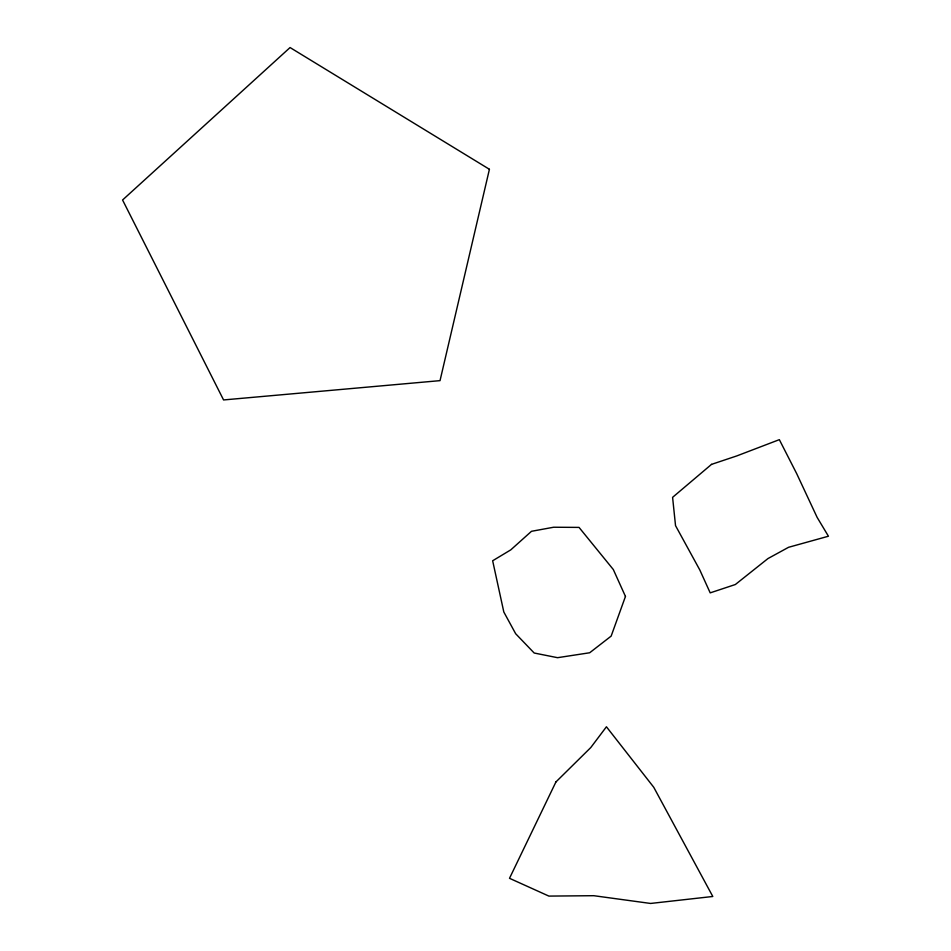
<?xml version="1.0" encoding="UTF-8"?>
<svg xmlns="http://www.w3.org/2000/svg" width="951" height="951" viewBox="0 0 951 951"><rect width="100%" height="100%" fill="white"/><g stroke="black" fill="none" stroke-linecap="round" stroke-linejoin="round"><path stroke-width="1.43" d="M489.42 169.29L440.028 380.638L223.568 399.943L122.572 199.995L290.067 47.55L489.42 169.29M625.461 596.443L611.148 636.112L589.679 652.766L557.559 657.688L534.189 653.016L515.668 633.735L503.816 612.004L492.654 560.769L510.758 549.88L531.49 531.3L553.637 527.234L579.04 527.401L613.312 569.53L625.461 596.443M555.931 781.948L509.51 878.308L548.882 896.092L593.793 895.699L650.591 903.45L712.798 896.484L653.765 787.297L606.429 726.778L590.785 747.545L555.931 781.948M711.526 464.373L672.595 497.337L675.531 525.641L699.829 570.006L710.195 592.865L735.349 584.52L767.956 558.57L788.581 547.289L828.428 536.221L817.123 517.356L796.688 473.646L779.345 439.659L736.692 455.957L711.526 464.373"/></g></svg>
